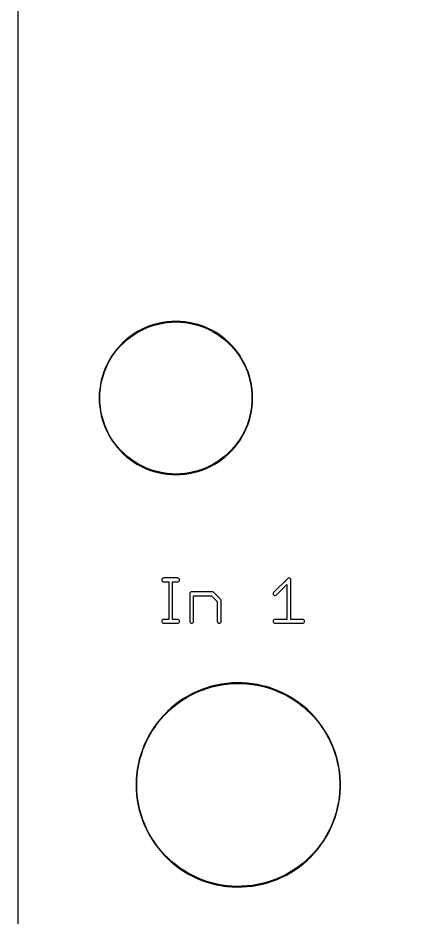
# Model space of a CAD drawing. Extents: x 7 to 47, y 9 to 138.
# Drawn here: x 6.89 to 22.13, y 37.56 to 72.89 of the extents above; entities that cross this region are included whole.
import ezdxf

# ---------------------------------------------------------------- set-up
doc = ezdxf.new("R2010")
doc.units = 0

msp = doc.modelspace()

# ---------------------------------------------------------------- linework, layer by layer
at = {"color": 5, "true_color": 0x0000ff}
msp.add_polyline3d([(47.19574, 9.25322, 0), (47.19574, 137.75436, 0), (6.89355, 137.75436, 0), (6.89355, 9.25322, 0), (47.19574, 9.25322, 0)], close=True, dxfattribs=at)
at = {"color": 34, "true_color": 0x008000}
for points in [[(6.89356, 9.25322, 0), (47.19574, 9.25322, 0), (47.19574, 137.75436, 0), (6.89356, 137.75436, 0), (6.89356, 9.25322, 0)], [(15.28583, 55.89031, 0), (15.40267, 56.01985, 0), (15.50935, 56.15701, 0), (15.61095, 56.29925, 0), (15.70239, 56.44657, 0), (15.78367, 56.60151, 0), (15.78547, 56.60505, 0), (15.85913, 56.76253, 0), (15.92517, 56.92509, 0), (15.97851, 57.09019, 0), (16.02423, 57.26037, 0), (16.05979, 57.43055, 0), (16.06041, 57.43448, 0), (16.0858, 57.60719, 0), (16.10105, 57.77992, 0), (16.10614, 57.95517, 0), (16.10105, 58.13044, 0), (16.0858, 58.30315, 0), (16.06041, 58.47588, 0), (16.05979, 58.4798, 0), (16.02423, 58.64998, 0), (15.97851, 58.82016, 0), (15.92517, 58.98526, 0), (15.85913, 59.14782, 0), (15.78547, 59.3053, 0), (15.78367, 59.30884, 0), (15.70239, 59.46124, 0), (15.61095, 59.6111, 0), (15.50935, 59.75334, 0), (15.40267, 59.8905, 0), (15.28583, 60.02004, 0), (15.15856, 60.14731, 0), (15.02902, 60.26415, 0), (14.89186, 60.37083, 0), (14.74962, 60.47243, 0), (14.59976, 60.56387, 0), (14.44736, 60.64515, 0), (14.44382, 60.64695, 0), (14.28634, 60.72061, 0), (14.12378, 60.78665, 0), (13.95868, 60.83999, 0), (13.7885, 60.88571, 0), (13.61832, 60.92127, 0), (13.6144, 60.9219, 0), (13.44168, 60.9473, 0), (13.26895, 60.96254, 0), (13.09369, 60.96762, 0), (12.91844, 60.96254, 0), (12.74572, 60.9473, 0), (12.57299, 60.9219, 0), (12.56907, 60.92127, 0), (12.39889, 60.88571, 0), (12.22871, 60.83999, 0), (12.06361, 60.78665, 0), (11.90105, 60.72061, 0), (11.74357, 60.64695, 0), (11.74003, 60.64515, 0), (11.58509, 60.56387, 0), (11.43777, 60.47243, 0), (11.29553, 60.37083, 0), (11.15837, 60.26415, 0), (11.02883, 60.14731, 0), (10.90156, 60.02004, 0), (10.78472, 59.8905, 0), (10.67804, 59.75334, 0), (10.57644, 59.6111, 0), (10.485, 59.46124, 0), (10.40372, 59.30884, 0), (10.40192, 59.3053, 0), (10.32826, 59.14782, 0), (10.26221, 58.98526, 0), (10.20888, 58.82016, 0), (10.16316, 58.64998, 0), (10.12759, 58.4798, 0), (10.12698, 58.47588, 0), (10.10157, 58.30315, 0), (10.08634, 58.13044, 0), (10.08125, 57.95517, 0), (10.08634, 57.77992, 0), (10.10157, 57.60719, 0), (10.12698, 57.43448, 0), (10.12759, 57.43055, 0), (10.16316, 57.26037, 0), (10.20888, 57.09019, 0), (10.26221, 56.92509, 0), (10.32826, 56.76253, 0), (10.40192, 56.60505, 0), (10.40372, 56.60151, 0), (10.485, 56.44657, 0), (10.57644, 56.29925, 0), (10.67804, 56.15701, 0), (10.78472, 56.01985, 0), (10.90156, 55.89031, 0), (11.02883, 55.76304, 0), (11.15837, 55.6462, 0), (11.29553, 55.53952, 0), (11.43777, 55.43792, 0), (11.58509, 55.34648, 0), (11.74003, 55.2652, 0), (11.74357, 55.2634, 0), (11.90105, 55.18974, 0), (12.06361, 55.1237, 0), (12.22871, 55.07036, 0), (12.39889, 55.02464, 0), (12.56907, 54.98908, 0), (12.57299, 54.98846, 0), (12.74572, 54.96306, 0), (12.91844, 54.94782, 0), (13.09369, 54.94274, 0), (13.26895, 54.94782, 0), (13.44168, 54.96306, 0), (13.6144, 54.98846, 0), (13.61832, 54.98908, 0), (13.7885, 55.02464, 0), (13.95868, 55.07036, 0), (14.12378, 55.1237, 0), (14.28634, 55.18974, 0), (14.44382, 55.2634, 0), (14.44736, 55.2652, 0), (14.6023, 55.34648, 0), (14.74962, 55.43792, 0), (14.89186, 55.53952, 0), (15.02902, 55.6462, 0), (15.15856, 55.76304, 0), (15.28583, 55.89031, 0)], [(13.44168, 54.98846, 0), (13.26895, 54.97322, 0), (13.09369, 54.96814, 0), (12.91844, 54.97322, 0), (12.74572, 54.98846, 0), (12.57608, 55.01341, 0), (12.40674, 55.04879, 0), (12.23656, 55.09451, 0), (12.07146, 55.14785, 0), (11.9089, 55.21389, 0), (11.75242, 55.28708, 0), (11.60002, 55.36703, 0), (11.4527, 55.45847, 0), (11.31046, 55.56007, 0), (11.1733, 55.66675, 0), (11.04376, 55.78359, 0), (10.92211, 55.90524, 0), (10.80527, 56.03478, 0), (10.69859, 56.17194, 0), (10.59699, 56.31418, 0), (10.50555, 56.4615, 0), (10.42551, 56.61408, 0), (10.35241, 56.77038, 0), (10.28637, 56.93294, 0), (10.23302, 57.09804, 0), (10.18731, 57.26822, 0), (10.15193, 57.43754, 0), (10.12698, 57.60719, 0), (10.11173, 57.77992, 0), (10.10666, 57.95517, 0), (10.11173, 58.13044, 0), (10.12698, 58.30315, 0), (10.15193, 58.47279, 0), (10.18731, 58.64213, 0), (10.23302, 58.81231, 0), (10.28637, 58.97741, 0), (10.35241, 59.13997, 0), (10.42536, 59.29596, 0), (10.50555, 59.44631, 0), (10.59699, 59.59617, 0), (10.69859, 59.73841, 0), (10.80527, 59.87557, 0), (10.92211, 60.00511, 0), (11.04376, 60.12676, 0), (11.1733, 60.2436, 0), (11.31046, 60.35028, 0), (11.4527, 60.45188, 0), (11.60002, 60.54332, 0), (11.75242, 60.62327, 0), (11.9089, 60.69646, 0), (12.07146, 60.7625, 0), (12.23656, 60.81584, 0), (12.40674, 60.86156, 0), (12.57624, 60.89698, 0), (12.74572, 60.92189, 0), (12.91844, 60.93713, 0), (13.09369, 60.94221, 0), (13.26895, 60.93713, 0), (13.44168, 60.92189, 0), (13.61115, 60.89698, 0), (13.78065, 60.86156, 0), (13.95083, 60.81584, 0), (14.11593, 60.7625, 0), (14.27849, 60.69646, 0), (14.43463, 60.62343, 0), (14.58483, 60.54332, 0), (14.73469, 60.45188, 0), (14.87693, 60.35028, 0), (15.01409, 60.2436, 0), (15.14363, 60.12676, 0), (15.26528, 60.00511, 0), (15.38212, 59.87557, 0), (15.4888, 59.73841, 0), (15.5904, 59.59617, 0), (15.68184, 59.44631, 0), (15.76195, 59.29611, 0), (15.83498, 59.13997, 0), (15.90102, 58.97741, 0), (15.95436, 58.81231, 0), (16.00008, 58.64213, 0), (16.0355, 58.47263, 0), (16.06042, 58.30315, 0), (16.07566, 58.13044, 0), (16.08073, 57.95517, 0), (16.07566, 57.77992, 0), (16.06042, 57.60719, 0), (16.03549, 57.4377, 0), (16.00008, 57.26822, 0), (15.95436, 57.09804, 0), (15.90102, 56.93294, 0), (15.83498, 56.77038, 0), (15.76179, 56.6139, 0), (15.68184, 56.4615, 0), (15.5904, 56.31418, 0), (15.4888, 56.17194, 0), (15.38212, 56.03478, 0), (15.26528, 55.90524, 0), (15.14363, 55.78359, 0), (15.01409, 55.66675, 0), (14.87693, 55.56007, 0), (14.73469, 55.45847, 0), (14.58737, 55.36703, 0), (14.43497, 55.28708, 0), (14.27849, 55.21389, 0), (14.11593, 55.14785, 0), (13.95083, 55.09451, 0), (13.78065, 55.04879, 0), (13.61131, 55.01341, 0), (13.44168, 54.98846, 0)], [(12.61872, 50.88382, 0), (12.59517, 50.88009, 0), (12.57393, 50.86926, 0), (12.55707, 50.8524, 0), (12.54624, 50.83116, 0), (12.54252, 50.80762, 0), (12.54624, 50.78407, 0), (12.55707, 50.76283, 0), (12.57393, 50.74597, 0), (12.59517, 50.73514, 0), (12.61872, 50.73142, 0), (12.81429, 50.73142, 0), (12.81429, 49.25568, 0), (12.61872, 49.25568, 0), (12.59517, 49.25195, 0), (12.57393, 49.24112, 0), (12.55707, 49.22426, 0), (12.54624, 49.20302, 0), (12.54252, 49.17948, 0), (12.54624, 49.15593, 0), (12.55707, 49.13469, 0), (12.57393, 49.11783, 0), (12.59517, 49.107, 0), (12.61872, 49.10328, 0), (13.16228, 49.10328, 0), (13.18582, 49.107, 0), (13.20706, 49.11783, 0), (13.22392, 49.13469, 0), (13.23475, 49.15593, 0), (13.23848, 49.17948, 0), (13.23475, 49.20302, 0), (13.22392, 49.22426, 0), (13.20706, 49.24112, 0), (13.18582, 49.25195, 0), (13.16228, 49.25568, 0), (12.96669, 49.25568, 0), (12.96669, 50.73142, 0), (13.16228, 50.73142, 0), (13.18582, 50.73514, 0), (13.20706, 50.74597, 0), (13.22392, 50.76283, 0), (13.23475, 50.78407, 0), (13.23848, 50.80762, 0), (13.23475, 50.83116, 0), (13.22392, 50.8524, 0), (13.20706, 50.86926, 0), (13.18582, 50.88009, 0), (13.16228, 50.88382, 0), (12.61872, 50.88382, 0)], [(16.92333, 50.30884, 0), (16.9125, 50.2876, 0), (16.90877, 50.26406, 0), (16.9125, 50.24051, 0), (16.92333, 50.21927, 0), (16.94019, 50.20241, 0), (16.96143, 50.19158, 0), (16.98497, 50.18786, 0), (17.00852, 50.19158, 0), (17.02976, 50.20241, 0), (17.45234, 50.62499, 0), (17.45234, 49.25568, 0), (16.98497, 49.25568, 0), (16.96143, 49.25195, 0), (16.94019, 49.24112, 0), (16.92333, 49.22426, 0), (16.9125, 49.20302, 0), (16.90877, 49.17948, 0), (16.9125, 49.15593, 0), (16.92333, 49.13469, 0), (16.94019, 49.11783, 0), (16.96143, 49.107, 0), (16.98497, 49.10328, 0), (18.06956, 49.10328, 0), (18.0931, 49.107, 0), (18.11433, 49.11783, 0), (18.1312, 49.13469, 0), (18.14202, 49.15593, 0), (18.14576, 49.17948, 0), (18.14202, 49.20302, 0), (18.1312, 49.22426, 0), (18.11433, 49.24112, 0), (18.0931, 49.25195, 0), (18.06956, 49.25568, 0), (17.60474, 49.25568, 0), (17.60474, 50.80762, 0), (17.601, 50.83116, 0), (17.59018, 50.8524, 0), (17.57332, 50.86926, 0), (17.55208, 50.88009, 0), (17.52854, 50.88382, 0), (17.50499, 50.88009, 0), (17.48375, 50.86926, 0), (16.92333, 50.30884, 0)], [(13.71091, 50.34026, 0), (13.68737, 50.33653, 0), (13.66613, 50.3257, 0), (13.64927, 50.30884, 0), (13.63844, 50.2876, 0), (13.63471, 50.26406, 0), (13.63471, 49.17948, 0), (13.63844, 49.15593, 0), (13.64927, 49.13469, 0), (13.66613, 49.11783, 0), (13.68737, 49.107, 0), (13.71091, 49.10328, 0), (13.73446, 49.107, 0), (13.7557, 49.11783, 0), (13.77256, 49.13469, 0), (13.78339, 49.15593, 0), (13.78711, 49.17948, 0), (13.78711, 50.18786, 0), (14.49362, 50.18786, 0), (14.71929, 49.9643, 0), (14.71929, 49.17948, 0), (14.72302, 49.15593, 0), (14.73385, 49.13469, 0), (14.75071, 49.11783, 0), (14.77195, 49.107, 0), (14.79549, 49.10328, 0), (14.81904, 49.107, 0), (14.84028, 49.11783, 0), (14.85714, 49.13469, 0), (14.86797, 49.15593, 0), (14.87169, 49.17948, 0), (14.87169, 49.99482, 0), (14.86797, 50.01836, 0), (14.85714, 50.0396, 0), (14.84028, 50.05646, 0), (14.5685, 50.3257, 0), (14.54726, 50.33653, 0), (14.52372, 50.34026, 0), (13.71091, 50.34026, 0)], [(15.29333, 46.75886, 0), (15.09267, 46.74108, 0), (14.89456, 46.71314, 0), (14.89063, 46.71251, 0), (14.69251, 46.67441, 0), (14.49693, 46.62615, 0), (14.30389, 46.57027, 0), (14.11593, 46.50423, 0), (13.92797, 46.42803, 0), (13.74763, 46.34167, 0), (13.74409, 46.33987, 0), (13.56629, 46.24589, 0), (13.39357, 46.14175, 0), (13.22593, 46.02999, 0), (13.06591, 45.90807, 0), (12.91097, 45.78107, 0), (12.76111, 45.64391, 0), (12.7583, 45.6411, 0), (12.6186, 45.49886, 0), (12.48398, 45.349, 0), (12.35698, 45.19152, 0), (12.24014, 45.02896, 0), (12.13092, 44.86132, 0), (12.02932, 44.6886, 0), (11.93534, 44.50826, 0), (11.93354, 44.50472, 0), (11.85226, 44.32184, 0), (11.77606, 44.13642, 0), (11.71256, 43.94592, 0), (11.65668, 43.75288, 0), (11.6135, 43.5573, 0), (11.57794, 43.35918, 0), (11.57731, 43.35526, 0), (11.55192, 43.1546, 0), (11.53667, 42.95394, 0), (11.5316, 42.75328, 0), (11.53667, 42.55262, 0), (11.55192, 42.35196, 0), (11.57731, 42.1513, 0), (11.57794, 42.14737, 0), (11.6135, 41.94925, 0), (11.65668, 41.75367, 0), (11.71256, 41.56063, 0), (11.77606, 41.37013, 0), (11.85226, 41.18471, 0), (11.93354, 41.00183, 0), (11.93534, 40.99828, 0), (12.02932, 40.81795, 0), (12.13092, 40.64523, 0), (12.24014, 40.47759, 0), (12.35698, 40.31503, 0), (12.48398, 40.15755, 0), (12.6186, 40.00768, 0), (12.7583, 39.86545, 0), (12.76111, 39.86264, 0), (12.91097, 39.72547, 0), (13.06591, 39.59848, 0), (13.22593, 39.47656, 0), (13.39357, 39.3648, 0), (13.56629, 39.26066, 0), (13.56637, 39.26062, 0), (13.74409, 39.16668, 0), (13.74763, 39.16487, 0), (13.92797, 39.07851, 0), (14.11593, 39.00231, 0), (14.30389, 38.93627, 0), (14.49693, 38.8804, 0), (14.69251, 38.83214, 0), (14.89063, 38.79404, 0), (14.89456, 38.79341, 0), (15.09267, 38.76547, 0), (15.29333, 38.74769, 0), (15.49399, 38.74008, 0), (15.69466, 38.74261, 0), (15.89532, 38.75531, 0), (16.09598, 38.77817, 0), (16.0999, 38.77879, 0), (16.29802, 38.81181, 0), (16.4936, 38.85499, 0), (16.68918, 38.9058, 0), (16.87968, 38.96929, 0), (17.06764, 39.04041, 0), (17.25306, 39.12169, 0), (17.43086, 39.2106, 0), (17.4344, 39.2124, 0), (17.60966, 39.31145, 0), (17.77984, 39.42067, 0), (17.94494, 39.53752, 0), (18.10241, 39.65943, 0), (18.25481, 39.79152, 0), (18.3996, 39.93122, 0), (18.40241, 39.93403, 0), (18.53957, 40.08135, 0), (18.66911, 40.23375, 0), (18.79103, 40.39377, 0), (18.90533, 40.55887, 0), (19.01201, 40.73158, 0), (19.10852, 40.90685, 0), (19.11033, 40.91039, 0), (19.19669, 41.09073, 0), (19.27543, 41.27615, 0), (19.34655, 41.46665, 0), (19.40496, 41.65715, 0), (19.45577, 41.85273, 0), (19.49641, 42.04831, 0), (19.49702, 42.05224, 0), (19.52751, 42.2529, 0), (19.54783, 42.45102, 0), (19.55799, 42.65168, 0), (19.55799, 42.85488, 0), (19.54783, 43.05554, 0), (19.52751, 43.25366, 0), (19.49702, 43.45432, 0), (19.49641, 43.45824, 0), (19.45577, 43.65382, 0), (19.40496, 43.8494, 0), (19.34655, 44.0399, 0), (19.27543, 44.2304, 0), (19.19669, 44.41582, 0), (19.11033, 44.59616, 0), (19.10852, 44.5997, 0), (19.01201, 44.77496, 0), (18.90533, 44.94768, 0), (18.79103, 45.11278, 0), (18.66911, 45.2728, 0), (18.53957, 45.4252, 0), (18.40241, 45.57252, 0), (18.3996, 45.57533, 0), (18.25481, 45.71503, 0), (18.10241, 45.84711, 0), (17.94494, 45.96903, 0), (17.77984, 46.08587, 0), (17.60966, 46.19509, 0), (17.4344, 46.29415, 0), (17.43086, 46.29595, 0), (17.25306, 46.38485, 0), (17.06764, 46.46613, 0), (16.87968, 46.53725, 0), (16.68918, 46.60075, 0), (16.4936, 46.65155, 0), (16.29802, 46.69473, 0), (16.0999, 46.72775, 0), (16.09598, 46.72838, 0), (15.89532, 46.75124, 0), (15.69466, 46.76394, 0), (15.49399, 46.76648, 0), (15.29333, 46.75886, 0)], [(15.89532, 38.78072, 0), (15.69466, 38.76802, 0), (15.49399, 38.76547, 0), (15.29333, 38.7731, 0), (15.09267, 38.79088, 0), (14.89698, 38.81848, 0), (14.70036, 38.85629, 0), (14.50478, 38.90455, 0), (14.31174, 38.96043, 0), (14.12378, 39.02647, 0), (13.93582, 39.10267, 0), (13.75691, 39.18834, 0), (13.58122, 39.28121, 0), (13.4085, 39.38535, 0), (13.24086, 39.49711, 0), (13.08084, 39.61903, 0), (12.9259, 39.74602, 0), (12.77654, 39.88274, 0), (12.63915, 40.02262, 0), (12.50453, 40.17248, 0), (12.37753, 40.32996, 0), (12.26069, 40.49252, 0), (12.15147, 40.66015, 0), (12.04987, 40.83288, 0), (11.95746, 41.0102, 0), (11.87641, 41.19256, 0), (11.80021, 41.37798, 0), (11.73671, 41.56848, 0), (11.68083, 41.76151, 0), (11.63765, 41.9571, 0), (11.60254, 42.15269, 0), (11.57732, 42.35196, 0), (11.56208, 42.55262, 0), (11.557, 42.75328, 0), (11.56208, 42.95394, 0), (11.57732, 43.1546, 0), (11.60254, 43.35384, 0), (11.63765, 43.54945, 0), (11.68083, 43.74503, 0), (11.73671, 43.93807, 0), (11.80021, 44.12857, 0), (11.87641, 44.31399, 0), (11.95743, 44.49629, 0), (12.04987, 44.67367, 0), (12.15147, 44.84639, 0), (12.26069, 45.01403, 0), (12.37753, 45.17659, 0), (12.50453, 45.33407, 0), (12.63915, 45.48393, 0), (12.77654, 45.62381, 0), (12.9259, 45.76052, 0), (13.08084, 45.88752, 0), (13.24086, 46.00944, 0), (13.4085, 46.1212, 0), (13.58122, 46.22534, 0), (13.75691, 46.31821, 0), (13.93582, 46.40388, 0), (14.12378, 46.48008, 0), (14.31174, 46.54612, 0), (14.50478, 46.602, 0), (14.70036, 46.65026, 0), (14.89717, 46.68811, 0), (15.09267, 46.71567, 0), (15.29333, 46.73345, 0), (15.49399, 46.74108, 0), (15.69466, 46.73853, 0), (15.89532, 46.72584, 0), (16.09532, 46.70306, 0), (16.29017, 46.67058, 0), (16.48575, 46.6274, 0), (16.68133, 46.5766, 0), (16.87183, 46.5131, 0), (17.05979, 46.44198, 0), (17.24521, 46.3607, 0), (17.41993, 46.27334, 0), (17.59472, 46.17454, 0), (17.76491, 46.06532, 0), (17.93001, 45.94848, 0), (18.08749, 45.82656, 0), (18.23989, 45.69448, 0), (18.38276, 45.55662, 0), (18.51902, 45.41027, 0), (18.64856, 45.25787, 0), (18.77048, 45.09785, 0), (18.88478, 44.93275, 0), (18.99146, 44.76003, 0), (19.0871, 44.58637, 0), (19.17254, 44.40797, 0), (19.25128, 44.22255, 0), (19.32239, 44.03205, 0), (19.38082, 43.84155, 0), (19.43161, 43.64597, 0), (19.4722, 43.45063, 0), (19.5021, 43.25366, 0), (19.52244, 43.05554, 0), (19.53259, 42.85488, 0), (19.53259, 42.65168, 0), (19.52244, 42.45102, 0), (19.5021, 42.2529, 0), (19.47219, 42.05589, 0), (19.43161, 41.86058, 0), (19.38082, 41.665, 0), (19.32239, 41.4745, 0), (19.25128, 41.284, 0), (19.17254, 41.09858, 0), (19.08714, 40.92025, 0), (18.99146, 40.74651, 0), (18.88478, 40.5738, 0), (18.77048, 40.4087, 0), (18.64856, 40.24868, 0), (18.51902, 40.09628, 0), (18.38276, 39.94993, 0), (18.23989, 39.81207, 0), (18.08749, 39.67998, 0), (17.93001, 39.55807, 0), (17.76491, 39.44122, 0), (17.59472, 39.332, 0), (17.41993, 39.23321, 0), (17.24521, 39.14585, 0), (17.05979, 39.06457, 0), (16.87183, 38.99345, 0), (16.68133, 38.92995, 0), (16.48575, 38.87915, 0), (16.29017, 38.83597, 0), (16.09532, 38.80349, 0), (15.89532, 38.78072, 0)]]:
    msp.add_polyline3d(points, close=True, dxfattribs=at)

doc.saveas('drawing.dxf')
